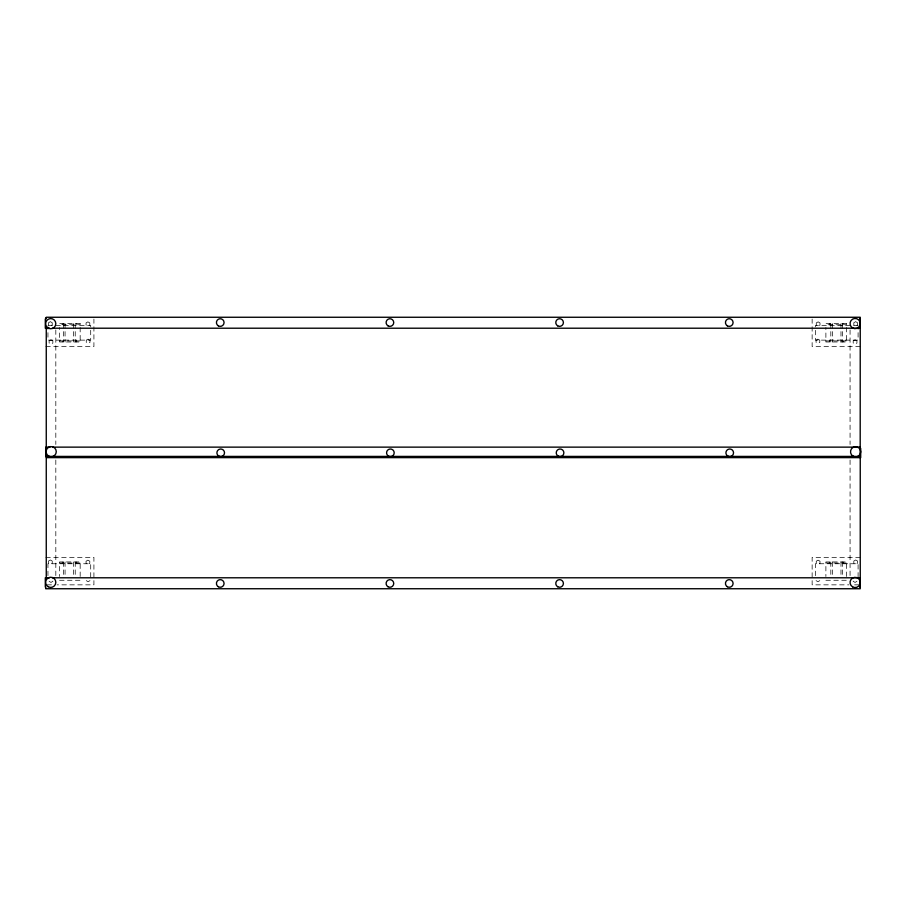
<?xml version="1.0" encoding="UTF-8"?>
<svg xmlns="http://www.w3.org/2000/svg" width="906" height="906" viewBox="0 0 906 906"><rect width="100%" height="100%" fill="white"/><g stroke="black" fill="none" stroke-linecap="round" stroke-linejoin="round"><path stroke-width="0.68" stroke-dasharray="4.53 3.4" d="M89.988 580.633L88.12 581.709L86.263 580.633M819.794 580.633L817.925 581.709L816.057 580.633M856.929 581.346L855.06 582.422L853.203 581.346L853.203 579.194M47.95 325.469L90.702 325.469L90.702 340.124L47.95 340.124L47.95 326.794M858.095 325.469L815.355 325.469L815.355 340.124L858.095 340.124L858.095 326.794M59.558 340.905L80.17 340.905M825.887 340.905L846.498 340.905M45.81 346.556L93.918 346.556L93.918 319.071M860.247 346.556L812.138 346.556L812.138 319.071M45.81 557.36L93.918 557.36L93.918 584.846L57.123 584.846M860.247 557.36L812.138 557.36L812.138 584.846L848.922 584.846M59.558 563.022L80.17 563.022M825.887 563.022L846.498 563.022M59.558 580.27L80.17 580.27M825.887 580.27L846.498 580.27M47.225 584.846L51.472 584.846M854.585 584.846L858.831 584.846M49.117 581.346L50.985 582.422L52.854 581.346L52.854 579.194M858.095 577.077L858.095 563.759L815.355 563.759L815.355 577.077M850.066 329.897L850.066 444.461M850.066 460.022L850.066 576.012M846.498 327.428L846.498 341.981L825.887 341.981L825.887 327.428M846.498 576.499L846.498 561.947L825.887 561.947L825.887 576.499M843.067 323.657L843.067 324.733M843.067 340.905L843.067 341.981M843.067 561.947L843.067 563.022M842.625 323.657L842.625 341.981M842.625 561.947L842.625 577.077M840.983 323.657L840.983 341.981M840.983 561.947L840.983 576.035M832.467 323.657L832.467 341.981M832.467 561.947L832.467 576.035M830.825 323.657L830.825 341.981M830.825 561.947L830.825 577.077M829.318 323.657L829.318 324.733M829.318 340.905L829.318 341.981M829.318 561.947L829.318 563.022M90.702 577.077L90.702 563.759L47.95 563.759L47.95 577.077M80.17 327.428L80.17 341.981L59.558 341.981L59.558 327.428M80.17 576.499L80.17 561.947L59.558 561.947L59.558 576.499M76.738 323.657L76.738 324.733M76.738 340.905L76.738 341.981M76.738 561.947L76.738 563.022M75.221 323.657L75.221 341.981M75.221 561.947L75.221 577.077M73.59 323.657L73.59 341.981M73.59 561.947L73.59 576.035M65.062 323.657L65.062 341.981M65.062 561.947L65.062 576.035M63.431 323.657L63.431 341.981M63.431 561.947L63.431 577.077M62.99 323.657L62.99 324.733M62.99 340.905L62.99 341.981M62.99 561.947L62.99 563.022M55.821 329.897L55.821 444.461M55.821 460.022L55.821 576.012M50.362 321.675L48.494 322.751L48.494 324.903L50.362 325.99L52.231 324.903L52.231 322.751L50.362 321.675M50.985 339.829L49.117 340.905L49.117 343.057L50.985 344.133L52.854 343.057L52.854 340.905L50.985 339.829M87.927 321.856L86.059 322.932L86.059 325.084L87.927 326.16L89.796 325.084L89.796 322.932L87.927 321.856M88.12 339.116L86.263 340.192L86.263 342.343L88.12 343.419L89.988 342.343L89.988 340.192L88.12 339.116M50.362 559.965L48.494 561.04L48.494 563.192L50.362 564.268L52.231 563.192L52.231 561.04L50.362 559.965M87.927 560.146L86.059 561.222L86.059 563.373L87.927 564.449L89.796 563.373L89.796 561.222L87.927 560.146M818.129 321.856L816.261 322.932L816.261 325.084L818.129 326.16L819.987 325.084L819.987 322.932L818.129 321.856M817.925 339.116L816.057 340.192L816.057 342.343L817.925 343.419L819.794 342.343L819.794 340.192L817.925 339.116M855.683 321.675L853.826 322.751L853.826 324.903L855.683 325.99L857.552 324.903L857.552 322.751L855.683 321.675M855.06 339.829L853.203 340.905L853.203 343.057L855.06 344.133L856.929 343.057L856.929 340.905L855.06 339.829M818.129 560.146L816.261 561.222L816.261 563.373L818.129 564.449L819.987 563.373L819.987 561.222L818.129 560.146M855.683 559.965L853.826 561.04L853.826 563.192L855.683 564.268L857.552 563.192L857.552 561.04L855.683 559.965M80.17 323.657L59.558 323.657L59.558 324.733L80.17 324.733L80.17 323.657M846.498 323.657L825.887 323.657L825.887 324.733L846.498 324.733L846.498 323.657"/><path stroke-width="1.36" d="M46.263 317.259L860.247 317.259L860.19 456.409L45.753 456.409L45.753 447.134L50 447.134M45.64 318.584L46.319 318.584M859.556 318.584L860.247 318.584M49.547 328.21L45.3 328.21L45.3 318.946M52.367 328.21L859.737 328.21L859.737 318.946M52.831 447.134L860.19 447.134M46.263 457.632L860.7 457.632L860.7 448.368M49.547 577.79L45.3 577.79L45.3 587.054M52.367 577.79L859.737 577.79L859.737 587.054M45.64 588.741L860.247 588.741L860.247 457.247M46.263 327.157L46.263 578.843M45.81 317.712L45.81 319.071M45.81 586.929L45.81 588.288M852.603 586.862A5.085 5.085 0 0 0 860.247 582.445A5.085 5.085 0 0 0 852.603 578.039A5.085 5.085 0 0 0 852.603 586.862M727.359 586.76A3.817 3.817 0 0 0 733.09 583.453A3.817 3.817 0 0 0 727.359 580.146A3.817 3.817 0 0 0 727.359 586.76M557.688 586.76A3.817 3.817 0 0 0 563.407 583.453A3.817 3.817 0 0 0 557.688 580.146A3.817 3.817 0 0 0 557.688 586.76M218.335 586.76A3.817 3.817 0 0 0 224.065 583.453A3.817 3.817 0 0 0 218.335 580.146A3.817 3.817 0 0 0 218.335 586.76M388.017 586.76A3.817 3.817 0 0 0 393.736 583.453A3.817 3.817 0 0 0 388.017 580.146A3.817 3.817 0 0 0 388.017 586.76M48.177 586.737A5.085 5.085 0 0 0 55.821 582.332A5.085 5.085 0 0 0 48.177 577.926A5.085 5.085 0 0 0 48.177 586.737M852.603 327.961A5.085 5.085 0 0 0 860.247 323.555A5.085 5.085 0 0 0 852.603 319.139A5.085 5.085 0 0 0 852.603 327.961M727.359 325.854A3.817 3.817 0 0 0 733.09 322.547A3.817 3.817 0 0 0 727.359 319.24A3.817 3.817 0 0 0 727.359 325.854M557.688 325.854A3.817 3.817 0 0 0 563.407 322.547A3.817 3.817 0 0 0 557.688 319.24A3.817 3.817 0 0 0 557.688 325.854M218.335 325.854A3.817 3.817 0 0 0 224.065 322.547A3.817 3.817 0 0 0 218.335 319.24A3.817 3.817 0 0 0 218.335 325.854M388.017 325.854A3.817 3.817 0 0 0 393.736 322.547A3.817 3.817 0 0 0 388.017 319.24A3.817 3.817 0 0 0 388.017 325.854M48.177 328.074A5.085 5.085 0 0 0 55.821 323.669A5.085 5.085 0 0 0 48.177 319.263A5.085 5.085 0 0 0 48.177 328.074M853.067 456.205A5.085 5.085 0 0 0 860.7 451.8A5.085 5.085 0 0 0 853.067 447.394A5.085 5.085 0 0 0 853.067 456.205M727.812 456.114A3.817 3.817 0 0 0 733.543 452.807A3.817 3.817 0 0 0 727.812 449.501A3.817 3.817 0 0 0 727.812 456.114M558.141 456.114A3.817 3.817 0 0 0 563.872 452.807A3.817 3.817 0 0 0 558.141 449.501A3.817 3.817 0 0 0 558.141 456.114M218.799 456.114A3.817 3.817 0 0 0 224.518 452.807A3.817 3.817 0 0 0 218.799 449.501A3.817 3.817 0 0 0 218.799 456.114M388.47 456.114A3.817 3.817 0 0 0 394.201 452.807A3.817 3.817 0 0 0 388.47 449.501A3.817 3.817 0 0 0 388.47 456.114M48.641 456.092A5.085 5.085 0 0 0 56.274 451.686A5.085 5.085 0 0 0 48.641 447.27A5.085 5.085 0 0 0 48.641 456.092"/></g></svg>
